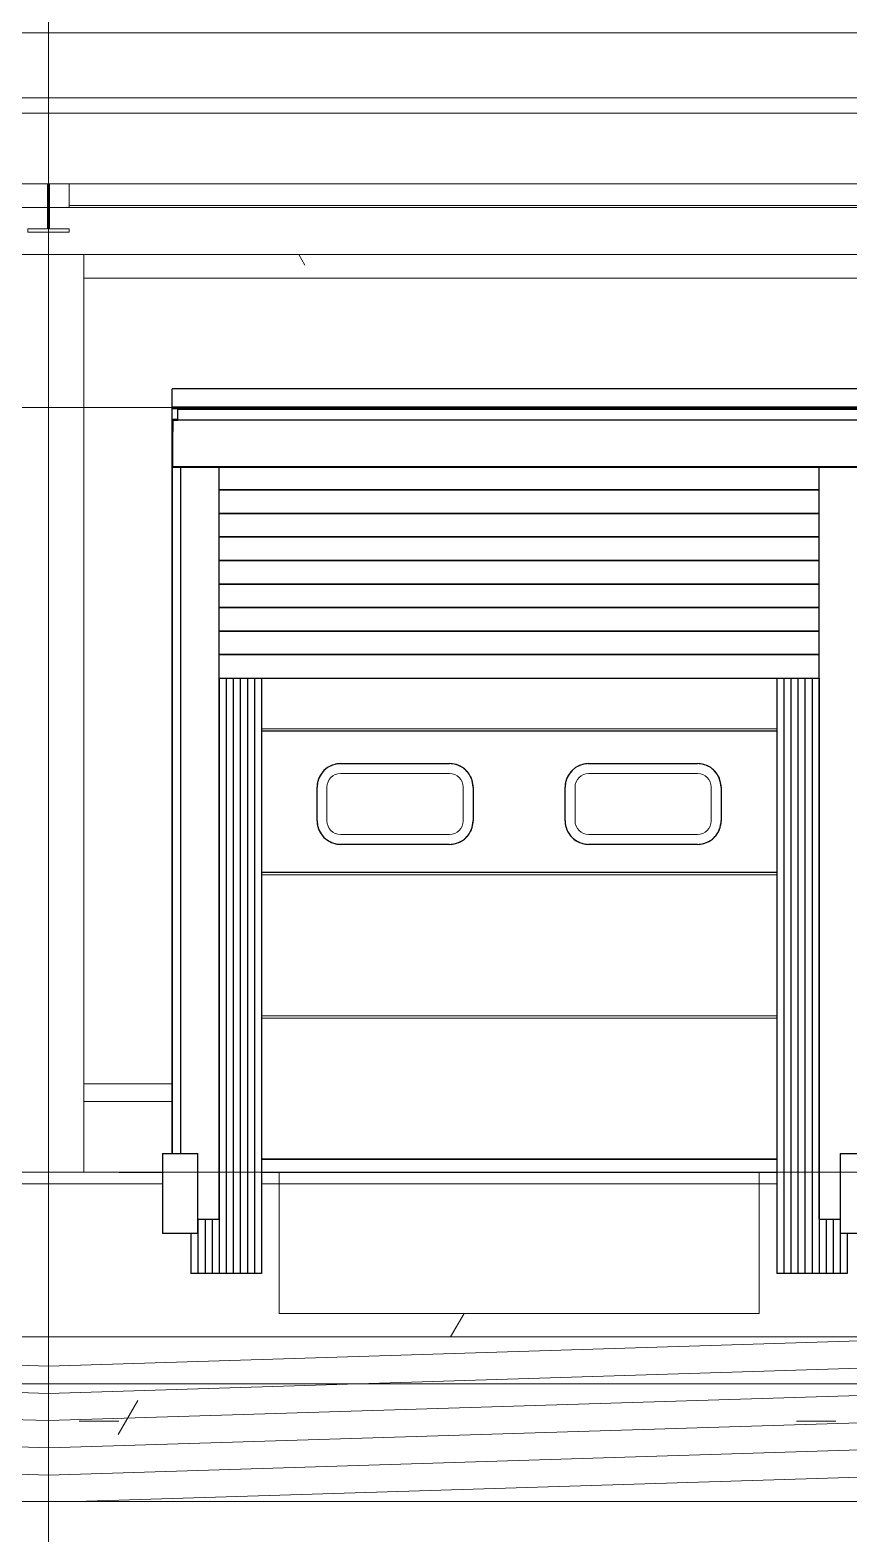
# Model space of a CAD drawing. Extents: x 692141 to 693595, y 1492301 to 1494225.
# Drawn here: x 692404.18 to 692407.66, y 1492374.68 to 1492381.07 of the extents above; entities that cross this region are included whole.
import ezdxf

# ---------------------------------------------------------------- set-up
doc = ezdxf.new("R2010")
doc.units = 0
doc.header["$MEASUREMENT"] = 0
for name, pattern in [('Centre', [7937.5, 1587.5, -1190.625, 3968.75, -1190.625]), ('Grid Line', [5556.25, 3175, -793.75, 793.75, -793.75]), ('Čárka', [3175, 1587.5, -1587.5])]:
    doc.linetypes.add(name, pattern=pattern)
for name, color, linetype, lineweight in [('A-COLS', 52, 'Continuous', 5), ('A-DETL-GENF', 92, 'Continuous', 5), ('A-FLOR', 192, 'Continuous', 5), ('A-FLOR-LEVL', 8, 'Grid Line', 5), ('A-GENM', 13, 'Continuous', 5), ('A-WALL-PATT', 111, 'Continuous', 5), ('S-BEAM', 12, 'Continuous', 5), ('S-GRID', 1, 'Continuous', 5)]:
    doc.layers.add(name, color=color, linetype=linetype, lineweight=lineweight)
doc.layers.add('A-DOOR', color=2, linetype='Continuous')
pattern_1 = [(0, (212730.054, 1200), (4064, 1016), [167.64, -2880.36, 167.64, -2880.36, -16256]), (0, (212730.054, 1200), (4064, 1016), [-6096, 167.64, -5928.36, 167.64, -2880.36, -7112]), (0, (212730.054, 1200), (4064, 1016), [-15240, 167.64, -1864.36, 167.64, -4912.36]), (120, (214254.054, 1708), (-2911.881810244989, 3011.527240979959), [167.64, -2880.36, 167.64, -2880.36, -16256]), (120, (214254.054, 1708), (-2911.881810244989, 3011.527240979959), [-6095.999999999999, 167.64, -5928.359999999999, 167.64, -2880.36, -7111.999999999999]), (120, (214254.054, 1708), (-2911.881810244989, 3011.527240979959), [-15240, 167.64, -1864.36, 167.64, -4912.359999999999]), (240, (214762.054, 3740), (-1152.118189755009, -4027.527240979959), [167.64, -2880.36, 167.64, -2880.36, -16256]), (240, (214762.054, 3740), (-1152.118189755009, -4027.527240979959), [-6096, 167.64, -5928.36, 167.64, -2880.36, -7112]), (240, (214762.054, 3740), (-1152.118189755009, -4027.527240979959), [-15240, 167.64, -1864.36, 167.64, -4912.36])]

# ---------------------------------------------------------------- blocks, each defined once
blk = doc.blocks.new('HAVI-DC_R19_AR_120_STRUCTURE_rvt-2-500_ELEVATION 4')
at = {"layer": 'S-BEAM'}
h = blk.add_hatch(dxfattribs=at)
h.set_pattern_fill('FP_109', color=256, style=0, pattern_type=2)
h.set_pattern_definition(pattern_1)
h.paths.add_polyline_path([(154349.6363114674, 5200.000000000931), (154349.6363114674, 5300.068639883461), (146649.6363114721, 5300.068639883461), (146649.6363114721, 5200.000000000931), (153999.8996158637, 5200.000000000931)], flags=0)
h = blk.add_hatch(dxfattribs=at)
h.set_pattern_fill('FP_109', color=256, style=0, pattern_type=2)
h.set_pattern_definition(pattern_1)
h.paths.add_polyline_path([(139103.636311472, 0), (146499.7863138071, 0), (146499.7863138071, 500.0000000013763), (138499.6363114754, 500.0000000013763), (138499.6363114754, 0), (138695.6363114743, 0)], flags=0)
h.paths.add_polyline_path([(145864.7863138006, 700.0000000014002), (146499.7863138071, 700.0000000014002), (146499.7863138071, 1400.00000000138), (146014.7863138006, 1400.00000000138), (146014.7863138006, 1139.999999997003), (145894.7863138007, 1139.999999997003), (145894.7863138007, 969.9999999969727), (145594.7863138007, 969.9999999969727), (145594.7863138007, 1400.00000000138), (145519.9046211264, 1400.00000000138), (145519.9046211264, 799.9999999999914), (143479.9046211265, 799.9999999999914), (143479.9046211265, 1400.00000000138), (143404.7863138006, 1400.00000000138), (143404.7863138006, 969.9999999969727), (143104.7863138006, 969.9999999969727), (143104.7863138006, 1139.999999997003), (142984.7863138006, 1139.999999997003), (142984.7863138006, 1400.00000000138), (142014.7863138007, 1400.00000000138), (142014.7863138007, 1139.999999997003), (141894.7863138007, 1139.999999997003), (141894.7863138007, 969.9999999969727), (141594.7863138007, 969.9999999969727), (141594.7863138007, 1400.00000000138), (141519.6363114754, 1400.00000000138), (141519.6363114754, 799.9999999999914), (139479.6363114754, 799.9999999999914), (139479.6363114754, 1400.00000000138), (139404.7863138007, 1400.00000000138), (139404.7863138007, 969.9999999969727), (139104.7863138007, 969.9999999969727), (139104.7863138007, 1139.999999997003), (138984.7863138006, 1139.999999997003), (138984.7863138006, 1400.00000000138), (138499.6363114754, 1400.00000000138), (138499.6363114754, 700.0000000014002), (145834.7863138006, 700.0000000014002)], flags=0)
h = blk.add_hatch(dxfattribs=at)
h.set_pattern_fill('FP_109', color=256, style=0, pattern_type=2)
h.set_pattern_definition(pattern_1)
h.paths.add_polyline_path([(147103.7863138038, 0), (154499.6363114689, 0), (154499.6363114689, 500.0000000013763), (146499.7863138071, 500.0000000013763), (146499.7863138071, 0), (146695.786313806, 0)], flags=0)
h.paths.add_polyline_path([(147720.1761030937, 700.0000000014002), (154499.6363114689, 700.0000000014002), (154499.6363114689, 1400.00000000138), (154014.7863138006, 1400.00000000138), (154014.7863138006, 1139.999999997003), (153894.7863138005, 1139.999999997003), (153894.7863138005, 969.9999999969727), (153594.7863138006, 969.9999999969727), (153594.7863138006, 1400.00000000138), (153519.7546187882, 1400.00000000138), (153519.7546187882, 799.9999999999914), (151479.7546187882, 799.9999999999914), (151479.7546187882, 1400.00000000138), (151404.7863138005, 1400.00000000138), (151404.7863138005, 969.9999999969727), (151104.7863138006, 969.9999999969727), (151104.7863138006, 1139.999999997003), (150984.7863138006, 1139.999999997003), (150984.7863138006, 1400.00000000138), (150014.7863138006, 1400.00000000138), (150014.7863138006, 1139.999999997003), (149894.7863138006, 1139.999999997003), (149894.7863138006, 969.9999999969727), (149594.7863138006, 969.9999999969727), (149594.7863138006, 1400.00000000138), (149519.7863138072, 1400.00000000138), (149519.7863138072, 799.9999999999914), (147479.7863138072, 799.9999999999914), (147479.7863138072, 1400.00000000138), (147404.7863138006, 1400.00000000138), (147404.7863138006, 969.9999999969727), (147104.7863138006, 969.9999999969727), (147104.7863138006, 1139.999999997003), (146984.7863138006, 1139.999999997003), (146984.7863138006, 1400.00000000138), (146499.7863138071, 1400.00000000138), (146499.7863138071, 700.0000000014002), (147381.7863138084, 700.0000000014002)], flags=0)
at = {"layer": 'S-BEAM', "color": 7}
for p, q in [((146649.6363114722, 5200.000000000933), (154349.6363114674, 5200.000000000933)), ((146014.7863138007, 1400.000000001379), (146499.7863138071, 1400.000000001379)), ((146499.7863138071, 1400.000000001379), (146984.7863138006, 1400.000000001379)), ((147404.7863138006, 1400.000000001379), (147479.7863138072, 1400.000000001379)), ((147479.7863138072, 800.0000000000101), (147479.7863138072, 1400.000000001379)), ((149519.7863138072, 1400.000000001379), (149594.7863138006, 1400.000000001379)), ((149519.7863138072, 1400.000000001379), (149519.7863138072, 800.0000000000101)), ((149519.7863138072, 800.0000000000101), (147479.7863138072, 800.0000000000101))]:
    blk.add_line(p, q, dxfattribs=at)
blk = doc.blocks.new('M_Rectangular Column - 300 x 300mm-1115310-500_ELEVATION 4')
at = {"layer": 'A-COLS'}
for p, q in [((162349.6363114674, 5300.068616973535), (162349.6363114674, 1400.000000001371)), ((162649.6363114674, 1400.000000001371), (162649.6363114674, 5300.068616973536)), ((162649.6363114674, 1400.000000001371), (162349.6363114674, 1400.000000001371))]:
    blk.add_line(p, q, dxfattribs=at)
blk = doc.blocks.new('Column Center Mark - Column Center Mark-439589-500_ELEVATION 4')
at = {"layer": 'A-DETL-GENF', "lineweight": 9}
for p, q in [((43649.75461878071, 74.99999999996534), (43649.75461878071, -75.00000000003465)), ((43574.75461878071, -3.465174813754857e-11), (43724.75461878071, -3.465174813754857e-11))]:
    blk.add_line(p, q, dxfattribs=at)
blk = doc.blocks.new('Doors_Industrial_Loading-Systems_Sectional-Overhead-Door_High-Lift_40mm - 2500 x 3000 mm-V90-500_ELEVATION 4')
at = {"layer": 'A-DOOR', "color": 7}
for p, q in [((149594.7863138007, 3273.999999996978), (147404.7863138007, 3273.999999996978)), ((147741.1196471339, 3136.49999999713), (148204.1196471339, 3136.49999999713)), ((147741.1196471339, 3136.49999999713), (148204.1196471339, 3136.49999999713)), ((148795.4529804672, 3136.499999997063), (149258.4529804672, 3136.499999997063)), ((148795.4529804672, 3136.499999997063), (149258.4529804672, 3136.499999997063)), ((147641.1196471339, 2893.499999997032), (147641.1196471339, 3036.49999999713)), ((147641.1196471339, 2893.499999997032), (147641.1196471339, 3036.49999999713)), ((148304.1196471339, 3036.49999999713), (148304.1196471339, 2893.499999997034)), ((148304.1196471339, 3036.49999999713), (148304.1196471339, 2893.499999997034)), ((148695.4529804672, 2893.499999996908), (148695.4529804672, 3036.499999997063)), ((148695.4529804672, 2893.499999996908), (148695.4529804672, 3036.499999997063)), ((149358.4529804672, 3036.499999997064), (149358.4529804672, 2893.499999996909)), ((149358.4529804672, 3036.499999997064), (149358.4529804672, 2893.499999996909)), ((148204.1196471339, 2793.499999997033), (147741.1196471339, 2793.499999997033)), ((148204.1196471339, 2793.499999997034), (147741.1196471339, 2793.499999997034)), ((149258.4529804672, 2793.499999996908), (148795.4529804672, 2793.499999996908)), ((149258.4529804672, 2793.499999996909), (148795.4529804672, 2793.499999996909)), ((147404.7863138007, 2675.02522143521), (149594.7863138007, 2675.02522143521)), ((147404.7863138007, 2675.02522143521), (149594.7863138007, 2675.02522143521)), ((149594.7863138007, 1455.025221435202), (147404.7863138006, 1455.025221435202)), ((147404.7863138006, 1455.025221435202), (149594.7863138007, 1455.025221435202)), ((147404.7863138006, 1399.99999999697), (149594.7863138007, 1399.99999999697))]:
    blk.add_line(p, q, dxfattribs=at)
at = {"layer": 'A-DOOR', "color": 1, "linetype": 'Čárka'}
blk.add_line((146799.7863138006, 1399.999999996979), (146984.7863138007, 1399.999999996979), dxfattribs=at)
at = {"layer": 'A-DOOR', "color": 7}
for centre, radius, start, end in [((147741.1196471339, 3036.49999999713), 100.0000000000291, 90, 180), ((147741.1196471339, 3036.49999999713), 99.99999999996385, 90, 102.1379460494049), ((148204.1196471339, 3036.49999999713), 100, 74.9999999999971, 90), ((148204.1196471339, 3036.49999999713), 100.0000000000002, 359.9999999999995, 90.00000000000014), ((148795.4529804672, 3036.499999997063), 100, 90, 180), ((148795.4529804672, 3036.499999997063), 100.0000000000109, 90, 105.0000000000013), ((149258.4529804672, 3036.499999997063), 100.0000000000002, 74.99999999999729, 90.00000000000014), ((149258.4529804672, 3036.499999997063), 100.0000000000005, 2.480832651541543e-13, 90.00000000000026), ((147741.1196471339, 3036.49999999713), 100.0000000000119, 150.0000000000011, 158.0128132546806), ((147741.1196471339, 3036.49999999713), 99.9999999999943, 129.5802092618866, 140.4197907381451), ((147741.1196471339, 3036.49999999713), 100.0000000000023, 111.9871867448774, 120.0000000000137), ((148204.1196471339, 3036.49999999713), 100.0000000000034, 60.00000000000082, 66.61324065601855), ((148204.1196471339, 3036.49999999713), 100.0000000000051, 39.5802092618864, 50.41979073809072), ((148204.1196471339, 3036.49999999713), 100.0000000000129, 21.98718674537702, 29.99999999999895), ((148795.4529804672, 3036.499999997063), 99.99999999999733, 150.0000000000048, 158.0128132544012), ((148795.4529804672, 3036.499999997063), 100.0000000000012, 129.5802092620671, 140.4197907380633), ((148795.4529804672, 3036.499999997063), 99.99999999998772, 111.9871867456369, 120.000000000003), ((149258.4529804672, 3036.499999997063), 100.0000000000176, 60.00000000000461, 68.01281325463968), ((149258.4529804672, 3036.499999997063), 99.9999999999934, 39.58020926206074, 50.41979073802417), ((149258.4529804672, 3036.499999997063), 100.0000000000129, 21.98718674560171, 29.99999999999912), ((147741.1196471339, 3036.49999999713), 99.99999999999999, 164.9999999999974, 179.9999999999997), ((148204.1196471339, 3036.49999999713), 100.0000000000109, 0, 14.99999999999999), ((148795.4529804672, 3036.499999997063), 99.99999999999955, 165.0000000000013, 179.9999999999997), ((149258.4529804672, 3036.499999997063), 100.0000000000109, 2.605510395055196e-13, 15.00000000000046), ((147741.1196471339, 2893.499999997033), 100.0000000000184, 180.0000000000004, 195.0000000000015), ((147741.1196471339, 2893.499999997033), 100.0000000000291, 180.0000000000001, 270.0000000000001), ((148204.1196471339, 2893.499999997033), 100.0000000000005, 269.9999999999999, 2.544443745170813e-13), ((148204.1196471339, 2893.499999997033), 100, 345.0000000000013, 0), ((148795.4529804672, 2893.499999996908), 100.0000000000109, 180.0000000000001, 194.9999999999999), ((148795.4529804672, 2893.499999996908), 100.0000000000009, 180.0000000000002, 270.0000000000002), ((149258.4529804672, 2893.499999996908), 100.0000000000007, 270, 3.88027671138549e-13), ((149258.4529804672, 2893.499999996908), 100, 345.0000000000015, 0), ((147741.1196471339, 2893.499999997033), 100.0000000000275, 201.9871867461262, 210.0000000000026), ((147741.1196471339, 2893.499999997033), 100.000000000023, 219.5802092625226, 230.4197907374486), ((148204.1196471339, 2893.499999997033), 99.9999999999976, 309.5802092624695, 320.419790737542), ((148204.1196471339, 2893.499999997033), 99.99999999999987, 330.0000000000043, 338.0128132539534), ((148795.4529804672, 2893.499999996908), 100.0000000000129, 201.9871867457561, 209.9999999999987), ((148795.4529804672, 2893.499999996908), 99.99999999998951, 219.5802092619729, 230.4197907379929), ((149258.4529804672, 2893.499999996908), 100.0000000000012, 309.5802092621256, 320.4197907380633), ((149258.4529804672, 2893.499999996908), 100.0000000000149, 330.0000000000005, 338.0128132541627), ((147741.1196471339, 2893.499999997033), 100.0000000000118, 239.9999999999881, 248.012813253757), ((147741.1196471339, 2893.499999997033), 100.0000000000291, 257.8620539506027, 269.9999999999999), ((148204.1196471339, 2893.499999997033), 100.0000000000109, 269.9999999999996, 285.000000000001), ((148204.1196471339, 2893.499999997033), 99.99999999998772, 293.3867593439844, 300.0000000000028), ((148795.4529804672, 2893.499999996908), 99.99999999999112, 239.9999999999976, 248.0128132545439), ((148795.4529804672, 2893.499999996908), 100.0000000000005, 254.999999999997, 269.9999999999999), ((149258.4529804672, 2893.499999996908), 100.0000000000109, 269.9999999999996, 285.000000000001), ((149258.4529804672, 2893.499999996908), 100.0000000000129, 291.9871867453612, 299.9999999999965)]:
    blk.add_arc(centre, radius, start, end, dxfattribs=at)
at = {"layer": 'A-GENM', "color": 7}
for p, q in [((147404.7863138006, 3285.02522143521), (149594.7863138006, 3285.02522143521)), ((147404.7863138006, 3285.02522143521), (149594.7863138006, 3285.02522143521)), ((147741.1196471339, 3136.499999996981), (148204.1196471339, 3136.499999996981)), ((148795.4529804672, 3136.499999996981), (149258.4529804672, 3136.499999996981)), ((148204.1196471339, 3094.499999996981), (147741.1196471339, 3094.499999996981)), ((148204.1196471339, 3094.499999996981), (147741.1196471339, 3094.499999996981)), ((149258.4529804672, 3094.499999996981), (148795.4529804672, 3094.499999996981)), ((149258.4529804672, 3094.499999996981), (148795.4529804672, 3094.499999996981)), ((147641.1196471339, 2893.499999996981), (147641.1196471339, 3036.499999996981)), ((147683.1196471339, 3036.499999996981), (147683.1196471339, 2893.499999996981)), ((147683.1196471339, 3036.499999996981), (147683.1196471339, 2893.499999996981)), ((148262.1196471339, 2893.499999996981), (148262.1196471339, 3036.499999996981)), ((148262.1196471339, 2893.499999996981), (148262.1196471339, 3036.499999996982)), ((148304.1196471339, 3036.499999996982), (148304.1196471339, 2893.499999996981)), ((148695.4529804672, 2893.499999996981), (148695.4529804672, 3036.499999996981)), ((148737.4529804672, 3036.499999996981), (148737.4529804672, 2893.499999996981)), ((148737.4529804672, 3036.499999996981), (148737.4529804672, 2893.499999996981)), ((149316.4529804672, 2893.499999996981), (149316.4529804672, 3036.499999996981)), ((149316.4529804672, 2893.499999996981), (149316.4529804672, 3036.499999996982)), ((149358.4529804672, 3036.499999996982), (149358.4529804672, 2893.499999996981)), ((147741.1196471339, 2835.499999996982), (148204.1196471339, 2835.499999996982)), ((147741.1196471339, 2835.499999996982), (148204.1196471339, 2835.499999996982)), ((148795.4529804672, 2835.499999996982), (149258.4529804672, 2835.499999996982)), ((148795.4529804672, 2835.499999996982), (149258.4529804672, 2835.499999996982)), ((148204.1196471339, 2793.499999996981), (147741.1196471339, 2793.499999996981)), ((149258.4529804672, 2793.499999996981), (148795.4529804672, 2793.499999996981)), ((149594.7863138006, 2663.99999999698), (147404.7863138006, 2663.99999999698)), ((147404.7863138006, 2065.025221435211), (149594.7863138006, 2065.025221435211)), ((147404.7863138006, 2065.025221435211), (149594.7863138006, 2065.025221435211)), ((149594.7863138006, 2053.999999996979), (147404.7863138006, 2053.999999996979)), ((147404.7863138006, 1455.025221435211), (149594.7863138006, 1455.025221435211)), ((147404.7863138006, 1455.025221435211), (149594.7863138006, 1455.025221435211))]:
    blk.add_line(p, q, dxfattribs=at)
for centre, radius, start, end in [((147741.1196471339, 3036.499999996981), 100.0000000000005, 90.00000000000026, 180.0000000000002), ((148204.1196471339, 3036.499999996981), 100.0000000000005, 5.152498583970897e-13, 90.00000000000026), ((148795.4529804672, 3036.499999996981), 100.0000000000005, 90.00000000000026, 180.0000000000002), ((149258.4529804672, 3036.499999996981), 100.0000000000005, 5.152498583970897e-13, 90.00000000000026), ((147741.1196471339, 3036.499999996981), 58, 90, 180), ((147741.1196471339, 3036.499999996981), 58, 90, 180), ((148204.1196471339, 3036.499999996981), 58, 0, 90), ((148204.1196471339, 3036.499999996981), 58, 8.984518603637631e-13, 90), ((148795.4529804672, 3036.499999996981), 58, 90, 180), ((148795.4529804672, 3036.499999996981), 58, 90, 180), ((149258.4529804672, 3036.499999996981), 58, 0, 90), ((149258.4529804672, 3036.499999996981), 58, 8.984518603637631e-13, 90), ((147741.1196471339, 2893.499999996981), 100.0000000000005, 180.0000000000002, 269.9999999999999), ((147741.1196471339, 2893.499999996981), 58.00000000000009, 180.0000000000002, 269.9999999999999), ((147741.1196471339, 2893.499999996981), 58, 180, 269.9999999999996), ((148204.1196471339, 2893.499999996981), 58, 269.9999999999996, 0), ((148204.1196471339, 2893.499999996981), 58, 269.9999999999996, 0), ((148204.1196471339, 2893.499999996981), 100, 269.9999999999996, 0), ((148795.4529804672, 2893.499999996981), 100.0000000000005, 180.0000000000002, 269.9999999999999), ((148795.4529804672, 2893.499999996981), 58.00000000000009, 180.0000000000002, 269.9999999999999), ((148795.4529804672, 2893.499999996981), 58, 180, 269.9999999999996), ((149258.4529804672, 2893.499999996981), 58, 269.9999999999996, 0), ((149258.4529804672, 2893.499999996981), 58, 269.9999999999996, 0), ((149258.4529804672, 2893.499999996981), 100, 269.9999999999996, 0)]:
    blk.add_arc(centre, radius, start, end, dxfattribs=at)
blk = doc.blocks.new('Door_ASSA-ABLOY DS6070B Inflatable shelter - Insulated wall-V98-500_ELEVATION 4')
at = {"layer": 'A-DOOR', "color": 47}
for p, q in [((147024.7863138007, 4652.807871864885), (147024.7863138007, 4729.999999996988)), ((149974.7863138006, 4729.999999996979), (147024.7863138007, 4729.999999996988)), ((149974.7863138006, 4729.999999996979), (149974.7863138006, 4652.807871864876)), ((147023.7863138007, 4649.999999996991), (147023.7863138006, 4598.999999996989)), ((147024.7863138007, 4647.691042939573), (147024.7863138007, 4652.807871864885)), ((147024.7863138007, 4652.807871864885), (149974.7863138006, 4652.807871864876)), ((147024.7863138007, 4644.684469772975), (147024.7863138007, 4647.691042939573)), ((149974.7863138006, 4647.691042939563), (147024.7863138007, 4647.691042939573)), ((149974.7863138006, 4644.684469772965), (147024.7863138007, 4644.684469772974)), ((147049.7863138007, 4598.999999996989), (147049.7863138007, 4647.69104293955)), ((149944.2505316479, 4641.364026622491), (147049.7863138007, 4641.364026622491)), ((149947.7863138007, 4647.691042939549), (149947.7863138006, 4598.999999997001)), ((149974.7863138006, 4652.807871864876), (149974.7863138006, 4647.691042939563)), ((149974.7863138006, 4647.691042939563), (149974.7863138006, 4644.684469772965)), ((149975.7863138006, 4598.999999997001), (149975.7863138006, 4649.999999996992)), ((147049.7863138007, 4598.99999999699), (147023.7863138006, 4598.99999999699)), ((147023.7863138006, 4598.999999996989), (147023.7863138006, 4538.99999999699)), ((147023.7863138006, 4538.99999999699), (147027.7863138006, 4538.99999999699)), ((147024.7863138007, 4547.999999996992), (147024.7863138007, 1479.999999996993)), ((147024.7863138007, 1479.999999996995), (147024.7863138007, 4538.999999997)), ((147027.7863138007, 4598.99999999703), (147027.7863138007, 4547.999999997032)), ((147027.7863138007, 4547.999999997032), (147027.7863138007, 4598.999999997029)), ((147027.7863138006, 4538.99999999699), (147027.7863138006, 4595.99999999699)), ((147027.7863138006, 4595.99999999699), (147049.7863138007, 4595.99999999699)), ((147027.7863138007, 4397.999999996989), (147027.7863138007, 4595.99999999699)), ((149971.7863138006, 4595.999999996991), (147027.7863138007, 4595.999999996991)), ((147049.7863138007, 4595.99999999699), (147049.7863138007, 4598.999999996989)), ((149975.7863138006, 4598.999999997001), (149947.7863138006, 4598.999999997001)), ((149947.7863138006, 4598.999999997001), (149947.7863138006, 4595.999999997001)), ((149947.7863138006, 4595.999999997001), (149971.7863138006, 4595.999999997001)), ((149971.7863138006, 4598.99999999703), (149971.7863138006, 4547.999999997031)), ((149971.7863138006, 4547.999999997032), (149971.7863138006, 4598.999999997029)), ((149971.7863138006, 4595.999999997001), (149971.7863138006, 4538.999999996992)), ((149971.7863138006, 4595.99999999699), (149971.7863138006, 4397.999999996989)), ((149971.7863138006, 4538.999999996991), (149975.7863138006, 4538.999999996991)), ((149974.7863138006, 4547.999999996992), (149974.7863138006, 1479.999999996993)), ((149974.7863138006, 4538.999999997), (149974.7863138006, 1479.999999996996)), ((149975.7863138006, 4538.999999996991), (149975.7863138006, 4598.999999997001)), ((147027.7863138007, 4394.999999996989), (147027.7863138007, 4397.999999996989)), ((149971.7863138006, 4397.999999996989), (147027.7863138007, 4397.999999996989)), ((149971.7863138006, 4397.999999996989), (147027.7863138007, 4397.999999996989)), ((149971.7863138006, 4394.99999999699), (147027.7863138007, 4394.99999999699)), ((147061.7929698742, 1479.999999996993), (147061.7929698742, 4394.999999996971)), ((149937.779657727, 4394.999999996971), (149937.779657727, 1479.999999996993)), ((149971.7863138006, 4397.999999996989), (149971.7863138006, 4394.999999996989)), ((146984.7863138006, 1479.999999996995), (147134.7863138006, 1479.999999996994)), ((146984.7863138006, 1479.999999996995), (146984.7863138006, 1139.999999996994)), ((147134.7863138006, 1139.999999996994), (147134.7863138006, 1479.999999996995)), ((149864.7863138006, 1479.999999997002), (150014.7863138006, 1479.999999997002)), ((149864.7863138006, 1479.999999997002), (149864.7863138006, 1139.999999997)), ((150014.7863138006, 1139.999999997), (150014.7863138006, 1479.999999997002)), ((147134.7863138006, 1139.999999996994), (146984.7863138006, 1139.999999996994)), ((150014.7863138006, 1139.999999997), (149864.7863138006, 1139.999999996999))]:
    blk.add_line(p, q, dxfattribs=at)
at = {"layer": 'A-DOOR', "color": 117}
for p, q in [((147027.7863138007, 4547.999999996993), (147027.7863138007, 4598.999999997008)), ((147027.7863138007, 4582.68366976728), (147027.7863138007, 4598.999999997009)), ((147027.7863138007, 4556.584353991191), (147027.7863138007, 4582.68366976728)), ((149971.7863138006, 4598.999999997011), (149971.7863138006, 4547.999999996998)), ((149971.7863138006, 4598.999999996999), (149971.7863138006, 4582.68366976727)), ((149971.7863138006, 4582.68366976727), (149971.7863138006, 4556.584353991181)), ((147224.7863138006, 1199.999999996987), (147224.7863138006, 4394.999999997)), ((149774.7863138006, 1199.999999996988), (149774.7863138006, 4394.99999999696)), ((147134.7863138006, 1199.999999996987), (147224.7863138006, 1199.999999996987)), ((149774.7863138006, 1199.999999996988), (149864.7863138007, 1199.999999996988))]:
    blk.add_line(p, q, dxfattribs=at)
at = {"layer": 'A-DOOR', "color": 130}
for p, q in [((149774.7863138006, 4299.99999999708), (147224.7863138006, 4299.99999999708)), ((147224.7863138006, 4299.999999997044), (149774.7863138006, 4299.999999997044)), ((149774.7863138006, 4199.999999997067), (147224.7863138006, 4199.999999997067)), ((147224.7863138006, 4199.999999997067), (149774.7863138006, 4199.999999997067)), ((149774.7863138006, 4099.999999997055), (147224.7863138006, 4099.999999997055)), ((147224.7863138006, 4099.999999997055), (149774.7863138006, 4099.999999997055)), ((149774.7863138006, 3999.999999997044), (147224.7863138006, 3999.999999997044)), ((147224.7863138006, 3999.999999997044), (149774.7863138006, 3999.999999997044)), ((149774.7863138006, 3899.999999997066), (147224.7863138006, 3899.999999997066)), ((147224.7863138006, 3899.999999997066), (149774.7863138006, 3899.999999997066)), ((149774.7863138006, 3799.999999997089), (147224.7863138006, 3799.999999997089)), ((147224.7863138006, 3799.999999997054), (149774.7863138006, 3799.999999997054)), ((149774.7863138006, 3699.999999997077), (147224.7863138006, 3699.999999997077)), ((147224.7863138006, 3699.999999997077), (149774.7863138006, 3699.999999997077)), ((149774.7863138006, 3599.999999997065), (147224.7863138006, 3599.999999997065)), ((147224.7863138006, 3599.999999997065), (149774.7863138006, 3599.999999997065)), ((147224.7863138007, 3500.073277789998), (147224.7863138006, 969.9999999969889)), ((147224.7863138007, 3500.073277789998), (147224.7863138006, 969.9999999969889)), ((147224.7863138006, 3499.999999997088), (149774.7863138006, 3499.999999997088)), ((147254.7863138007, 3500.091597238241), (147254.7863138007, 1400.000000001407)), ((147254.7863138007, 3500.091597238241), (147254.7863138007, 969.9999999969889)), ((147284.7863138006, 3500.109916686441), (147284.7863138006, 969.9999999969879)), ((147284.7863138006, 3500.109916686441), (147284.7863138006, 969.9999999969889)), ((147314.7863138007, 3500.128236134684), (147314.7863138006, 1400.000000001406)), ((147314.7863138007, 3500.128236134684), (147314.7863138006, 969.9999999969879)), ((147344.7863138007, 3500.146555582926), (147344.7863138007, 969.9999999969879)), ((147344.7863138007, 3500.146555582926), (147344.7863138007, 969.9999999969879)), ((147374.7863138007, 3500.16487503117), (147374.7863138006, 1400.000000001406)), ((147374.7863138007, 3500.16487503117), (147374.7863138006, 969.9999999969879)), ((147404.7863138007, 3500.18319447937), (147404.7863138007, 969.9999999969879)), ((149594.7863138007, 3499.99999999706), (149594.7863138006, 969.9999999969803)), ((149624.7863138007, 3499.99999999706), (149624.7863138006, 969.9999999969803)), ((149624.7863138007, 3499.99999999706), (149624.7863138006, 1400.000000001399)), ((149654.7863138006, 3499.99999999706), (149654.7863138006, 969.9999999969803)), ((149654.7863138006, 3499.99999999706), (149654.7863138006, 969.9999999969803)), ((149684.7863138007, 3499.99999999706), (149684.7863138006, 969.9999999969803)), ((149684.7863138007, 3499.99999999706), (149684.7863138006, 1400.000000001399)), ((149714.7863138007, 3499.99999999706), (149714.7863138007, 969.9999999969803)), ((149714.7863138007, 3499.99999999706), (149714.7863138007, 969.9999999969803)), ((149744.7863138006, 3499.99999999706), (149744.7863138006, 969.9999999969803)), ((149744.7863138006, 3499.99999999706), (149744.7863138006, 1400.000000001399)), ((149774.7863138007, 3499.99999999706), (149774.7863138006, 969.9999999969803)), ((149774.7863138007, 3499.99999999706), (149774.7863138006, 969.9999999969803)), ((147134.7863138006, 1199.999999996993), (147134.7863138006, 969.9999999969889)), ((147164.7863138006, 1199.999999996993), (147164.7863138006, 969.9999999969889)), ((147164.7863138006, 1199.999999996993), (147164.7863138006, 969.9999999969889)), ((147194.7863138007, 1199.999999996993), (147194.7863138007, 969.9999999969889)), ((149804.7863138006, 1199.999999996984), (149804.7863138006, 969.9999999969803)), ((149834.7863138006, 1199.999999996984), (149834.7863138006, 969.9999999969803)), ((149834.7863138006, 1199.999999996984), (149834.7863138006, 969.9999999969803)), ((149864.7863138007, 1199.999999996984), (149864.7863138007, 969.9999999969803)), ((147104.7863138007, 1139.999999997006), (147104.7863138007, 969.9999999969889)), ((149894.7863138006, 1139.999999996997), (149894.7863138006, 969.9999999969803)), ((147134.7863138006, 969.9999999969885), (147104.7863138006, 969.9999999969887)), ((147164.7863138006, 969.9999999969885), (147134.7863138006, 969.9999999969885)), ((147194.7863138007, 969.9999999969885), (147164.7863138006, 969.9999999969887)), ((147224.7863138006, 969.9999999969885), (147194.7863138007, 969.9999999969885)), ((147254.7863138007, 969.9999999969885), (147224.7863138006, 969.9999999969887)), ((147284.7863138006, 969.9999999969885), (147254.7863138007, 969.9999999969885)), ((147314.7863138006, 969.999999996988), (147284.7863138006, 969.9999999969881)), ((147344.7863138007, 969.999999996988), (147314.7863138006, 969.999999996988)), ((147374.7863138006, 969.999999996988), (147344.7863138007, 969.9999999969881)), ((147404.7863138007, 969.999999996988), (147374.7863138006, 969.999999996988)), ((149624.7863138006, 969.9999999969807), (149594.7863138006, 969.9999999969807)), ((149654.7863138006, 969.9999999969806), (149624.7863138006, 969.9999999969807)), ((149684.7863138006, 969.9999999969807), (149654.7863138006, 969.9999999969807)), ((149714.7863138007, 969.9999999969806), (149684.7863138006, 969.9999999969807)), ((149744.7863138006, 969.9999999969801), (149714.7863138007, 969.9999999969801)), ((149774.7863138006, 969.99999999698), (149744.7863138006, 969.9999999969801)), ((149804.7863138006, 969.9999999969801), (149774.7863138006, 969.9999999969801)), ((149834.7863138006, 969.99999999698), (149804.7863138006, 969.9999999969801)), ((149864.7863138007, 969.9999999969801), (149834.7863138006, 969.9999999969801)), ((149894.7863138006, 969.99999999698), (149864.7863138007, 969.9999999969801))]:
    blk.add_line(p, q, dxfattribs=at)
blk = doc.blocks.new('H-Wide Flange Beams - H350x175x57_8-2030189-500_ELEVATION 4')
at = {"layer": 'S-BEAM', "color": 90, "lineweight": 9}
for p, q in [((122495.6363114673, 5601.477146665254), (122495.6363114673, 5409.000000001149)), ((122503.6363114673, 5409.000000001149), (122503.6363114673, 5601.477146665254)), ((122495.6363114673, 5409.000000001149), (122411.6363114673, 5409.000000001149)), ((122411.6363114673, 5409.000000001149), (122411.6363114673, 5396.000000001148)), ((122411.6363114673, 5396.000000001148), (122587.6363114673, 5396.000000001148)), ((122587.6363114673, 5409.000000001149), (122503.6363114673, 5409.000000001149)), ((122587.6363114673, 5396.000000001148), (122587.6363114673, 5409.000000001149))]:
    blk.add_line(p, q, dxfattribs=at)
blk = doc.blocks.new('H-Wide Flange Beams - H250x125x29_6-2030162-500_ELEVATION 4')
at = {"layer": 'S-BEAM', "color": 90, "lineweight": 9}
for p, q in [((98587.63631146718, 5509.000000001149), (98587.63631146718, 5601.477146665222)), ((98587.63631146718, 5500.000000001148), (98587.63631146718, 5509.000000001149)), ((98587.63631146718, 5509.000000001149), (110411.6363114672, 5509.000000001149)), ((98587.63631146718, 5509.000000001149), (110411.6363114672, 5509.000000001149)), ((98587.63631146718, 5500.000000001148), (110411.6363114672, 5500.000000001148))]:
    blk.add_line(p, q, dxfattribs=at)

msp = doc.modelspace()

# ---------------------------------------------------------------- linework, layer by layer
at = {"layer": 'A-FLOR', "color": 90, "lineweight": 9}
msp.add_line((692717.3624908916, 1492374.813383746), (692229.6700198601, 1492374.813383746), dxfattribs=at)
at = {"layer": 'A-FLOR-LEVL', "linetype": 'Centre'}
for p, q in [((692278.3000830481, 1492380.313383746), (692547.7862502306, 1492380.313383746)), ((692278.3000830481, 1492379.463383747), (692547.7862502306, 1492379.463383747)), ((692278.3000830481, 1492376.213383747), (692544.7862502306, 1492376.213383747)), ((692278.3000830481, 1492374.813383746), (692724.9906739572, 1492374.813383746))]:
    msp.add_line(p, q, dxfattribs=at)
at = {"layer": 'A-WALL-PATT', "color": 8}
for p, q in [((692430.4580527348, 1492381.055860893), (692332.3580527349, 1492381.055860893)), ((692430.4580527348, 1492380.779860893), (692332.3580527349, 1492380.779860893)), ((692430.4080527348, 1492380.779860893), (692332.4080527348, 1492380.779860893)), ((692430.4580527348, 1492380.714860893), (692332.3580527349, 1492380.714860893)), ((692430.4080527348, 1492380.714860893), (692332.4080527348, 1492380.714860893)), ((692430.4580527348, 1492380.414860893), (692332.3580527349, 1492380.414860893)), ((692404.2540527348, 1492380.414797185), (692404.1700527348, 1492380.414797185)), ((692404.3460527349, 1492380.414797185), (692404.2620527348, 1492380.414797185)), ((692332.6580527348, 1492380.113452386), (692430.1580527348, 1492380.113452386)), ((692405.1632027371, 1492379.013383746), (692407.3532027372, 1492379.013383746)), ((692404.4080364242, 1492376.513383746), (692404.4080364242, 1492376.588383746)), ((692404.4080527348, 1492376.588383746), (692404.7832027371, 1492376.588383746)), ((692404.4080364242, 1492376.513383746), (692404.4080364242, 1492376.213383746)), ((692404.7832027371, 1492376.513383746), (692404.4080527348, 1492376.513383746)), ((692403.7732027371, 1492376.213383746), (692404.7432027371, 1492376.213383746)), ((692403.7732027371, 1492376.213383746), (692404.7432027372, 1492376.213383746)), ((692404.4080364242, 1492376.213383746), (692404.7432027371, 1492376.213383746)), ((692405.1632027371, 1492376.213383746), (692407.3532027372, 1492376.213383746)), ((692404.7432027371, 1492376.163383747), (692403.7732027371, 1492376.163383747)), ((692407.3532027372, 1492376.163383747), (692405.1632027371, 1492376.163383747)), ((692376.3581089098, 1492375.513383746), (692428.0580527347, 1492375.513383746)), ((692400.2580527348, 1492375.513383746), (692404.2580527348, 1492375.38918337)), ((692404.2580527348, 1492375.513383746), (692404.2580527348, 1492374.813383746)), ((692408.2580527348, 1492375.513383746), (692404.2580527348, 1492375.38918337)), ((692400.2580527348, 1492375.397503217), (692404.2580527348, 1492375.273302841)), ((692408.2580527348, 1492375.397503217), (692404.2580527348, 1492375.273302841)), ((692428.0580527347, 1492375.313383746), (692376.3581089098, 1492375.313383746)), ((692400.2580527348, 1492375.281622689), (692404.2580527348, 1492375.157422312)), ((692408.2580527348, 1492375.281622689), (692404.2580527348, 1492375.157422312)), ((692400.2580527348, 1492375.165742159), (692404.2580527348, 1492375.041541783)), ((692408.2580527348, 1492375.165742159), (692404.2580527348, 1492375.041541783)), ((692400.2580527348, 1492375.04986163), (692404.2580527348, 1492374.925661254)), ((692408.2580527348, 1492375.04986163), (692404.2580527348, 1492374.925661254)), ((692408.2580527348, 1492374.933981101), (692404.3740917288, 1492374.813383746)), ((692376.3581089098, 1492374.813383746), (692428.0580527347, 1492374.813383746))]:
    msp.add_line(p, q, dxfattribs=at)
at = {"layer": 'S-GRID', "linetype": 'Grid Line'}
msp.add_line((692404.2580527348, 1492366.092463748), (692404.2580527348, 1492428.913383747), dxfattribs=at)

# ---------------------------------------------------------------- block references
at = {"layer": 'A-WALL-PATT', "color": 8, "xscale": 0.001, "yscale": 0.001, "zscale": 0.001}
for name, p in [('HAVI-DC_R19_AR_120_STRUCTURE_rvt-2-500_ELEVATION 4', (692257.7584164233, 1492374.813383746)), ('H-Wide Flange Beams - H350x175x57_8-2030189-500_ELEVATION 4', (692281.7584164233, 1492374.813383746)), ('H-Wide Flange Beams - H250x125x29_6-2030162-500_ELEVATION 4', (692305.7584164233, 1492374.813383746)), ('M_Rectangular Column - 300 x 300mm-1115310-500_ELEVATION 4', (692241.7584164233, 1492374.813383746)), ('Door_ASSA-ABLOY DS6070B Inflatable shelter - Insulated wall-V98-500_ELEVATION 4', (692257.7584164233, 1492374.813383746)), ('Doors_Industrial_Loading-Systems_Sectional-Overhead-Door_High-Lift_40mm - 2500 x 3000 mm-V90-500_ELEVATION 4', (692257.7584164233, 1492374.813383746)), ('Column Center Mark - Column Center Mark-439589-500_ELEVATION 4', (692360.608298116, 1492374.813383746)), ('Column Center Mark - Column Center Mark-439589-500_ELEVATION 4', (692360.608298116, 1492374.813383746))]:
    msp.add_blockref(name, p, dxfattribs=at)

doc.saveas('drawing.dxf')
